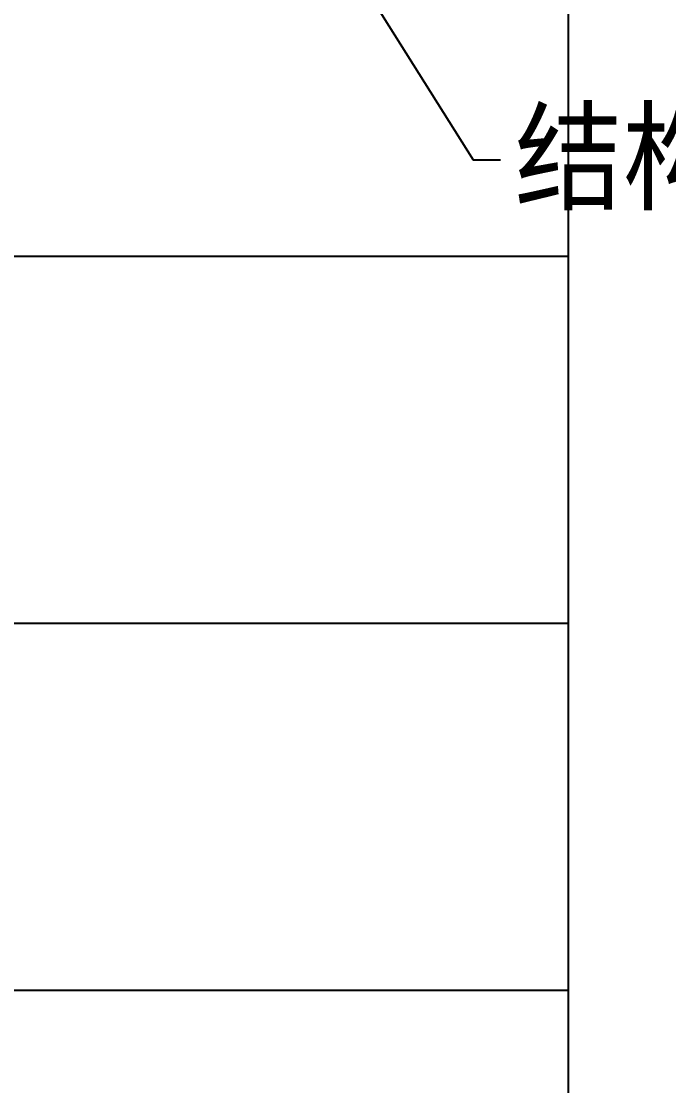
# Model space of a CAD drawing. Extents: x 12811826 to 27008858, y -1172757 to 50528.
# Drawn here: x 13490409 to 13491997, y -157464 to -154853 of the extents above; entities that cross this region are included whole.
import ezdxf
from ezdxf import colors
from ezdxf.entities.mleader import LeaderData, LeaderLine
from ezdxf.math import Vec2, Vec3

# ---------------------------------------------------------------- set-up
doc = ezdxf.new("R2010")
doc.units = 0
doc.header["$LTSCALE"] = 1000
doc.header["$MEASUREMENT"] = 0
doc.layers.add('JZ_0', color=7, linetype='Continuous')
doc.styles.add('标题文字', font='txt.shx', dxfattribs={"bigfont": 'hztxt.shx'})

# ---------------------------------------------------------------- blocks, each defined once
blk = doc.blocks.new('抗震大样2')
at = {"color": 4}
ml = blk.add_multileader_mtext('Standard', dxfattribs=at)
ml.set_content('{\\fFangSong_GB2312|b0|i0|c134|p49;\\W0.9;结构体}', color=4, style='标题文字')
ml.set_leader_properties()
ml.build(insert=Vec2(0, 0))
ml.multileader.update_dxf_attribs({"dogleg_length": 0.36, "arrow_head_size": 123.1})
ctx = ml.context
ctx.base_point, ctx.char_height, ctx.arrow_head_size, ctx.landing_gap_size, ctx.plane_origin = Vec3(9830.4, -102.5), 307.714, 123.1, 49.8, Vec3(8938.5, 909.7)
notes = []
notes.append((ctx, [(0, (1, 1, 0), (9733.9, -102.5), (1, 0), 96.5, [(0, [(9016.9, 1040.6)], 0, [])])]))
ctx.mtext.insert, ctx.mtext.width, ctx.mtext.flow_direction = Vec3(9880.3, 61.6), 1718.781, 5
for ctx, leaders in notes:
    for number, flags, end, landing, length, lines in leaders:
        leader = LeaderData()
        leader.index, (leader.has_last_leader_line, leader.has_dogleg_vector, leader.attachment_direction) = number, flags
        leader.last_leader_point, leader.dogleg_vector, leader.dogleg_length = Vec3(end), Vec3(landing), length
        for number, points, colour, breaks in lines:
            line = LeaderLine()
            line.index, line.vertices, line.color, line.breaks = number, Vec3.list(points), colors.encode_raw_color(colour), breaks
            leader.lines.append(line)
        ctx.leaders.append(leader)

msp = doc.modelspace()

# ---------------------------------------------------------------- linework, layer by layer
at = {"layer": 'JZ_0', "color": 8}
for p, q in [((13491751.1, -187617.9), (13491751.1, -139229.8)), ((13474518.1, -155429.8), (13491751.1, -155429.8)), ((13474518.1, -156329.8), (13491751.1, -156329.8)), ((13474518.1, -157229.8), (13491751.1, -157229.8))]:
    msp.add_line(p, q, dxfattribs=at)

# ---------------------------------------------------------------- block references
at = {"xscale": 0.7, "yscale": 0.7, "zscale": 0.7}
msp.add_blockref('抗震大样2', (13484703.1, -155121.3), dxfattribs=at)

doc.saveas('drawing.dxf')
